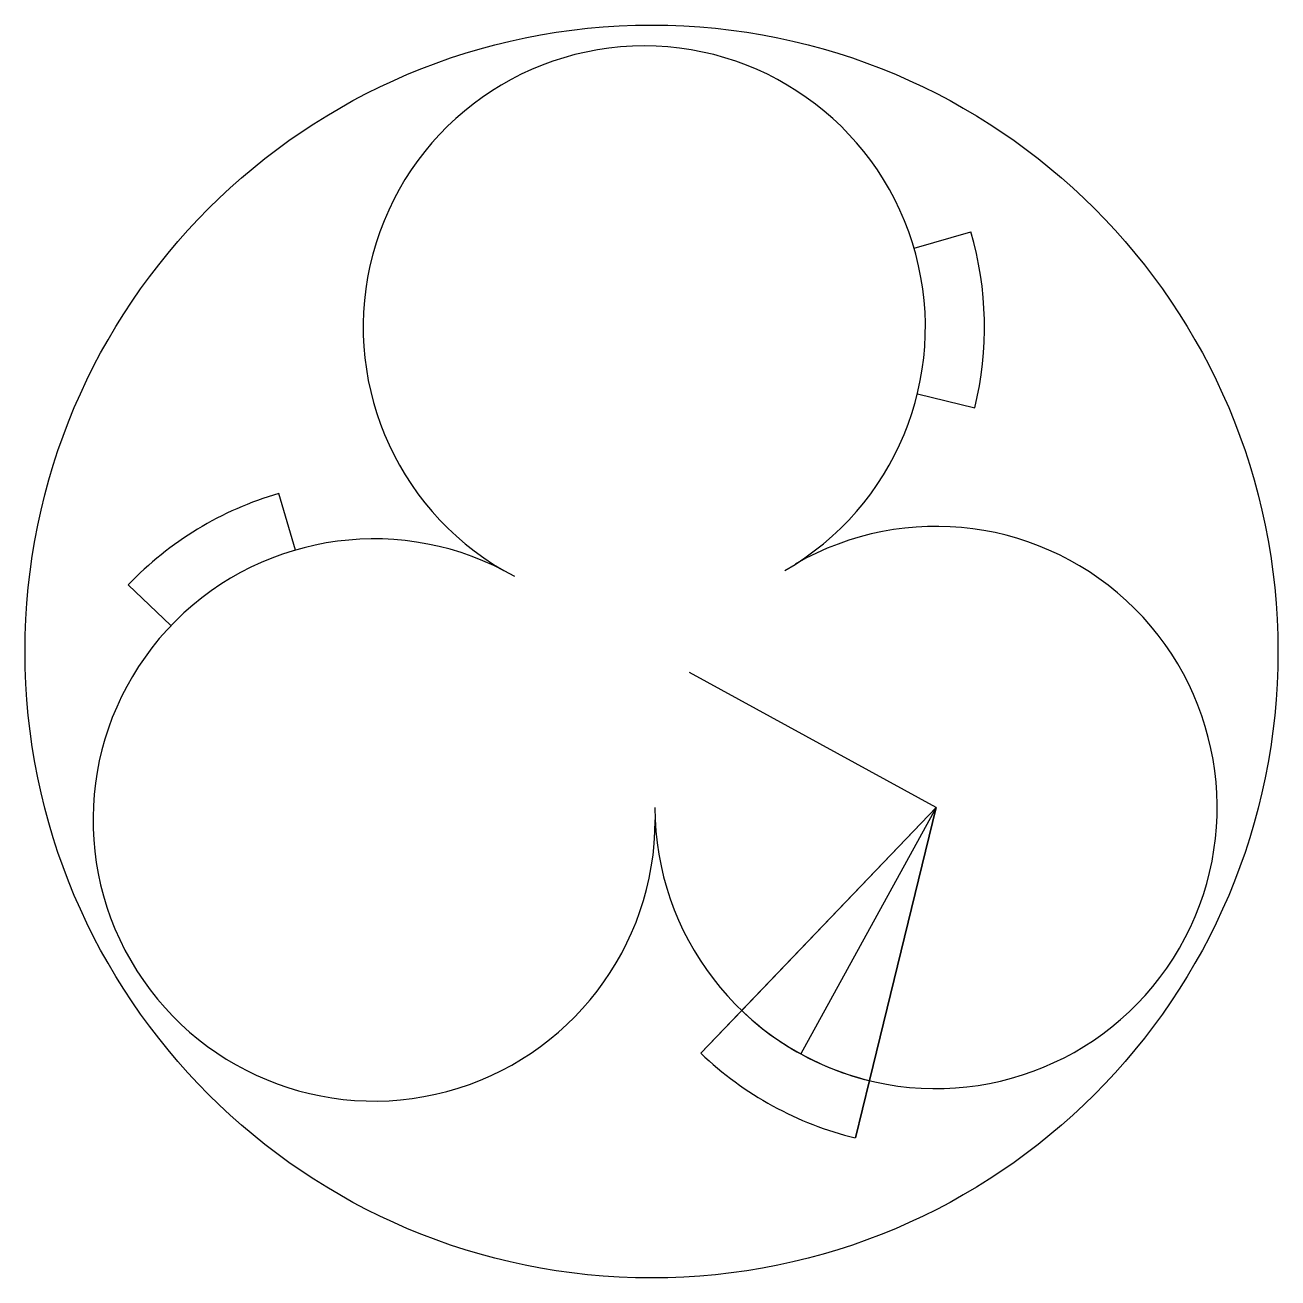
# Model space of a CAD drawing. Header units: millimetres. Extents: x -247.5 to -192.3, y -108 to -52.8.
import ezdxf

# ---------------------------------------------------------------- set-up
doc = ezdxf.new("R2010")
doc.units = ezdxf.units.MM
doc.layers.get('0').update_dxf_attribs({"linetype": 'CONTINUOUS'})

msp = doc.modelspace()

# ---------------------------------------------------------------- linework, layer by layer
for p, q in [((-208.326, -62.641), (-205.826, -61.912)), ((-208.184, -69.056), (-205.654, -69.674)), ((-235.611, -75.949), (-236.341, -73.449)), ((-241.095, -79.28), (-242.977, -77.479)), ((-207.36, -87.298), (-218.229, -81.34)), ((-207.36, -87.298), (-215.928, -96.255)), ((-207.36, -87.298), (-213.317, -98.167)), ((-207.36, -87.298), (-213.317, -98.167)), ((-207.36, -87.298), (-213.317, -98.167)), ((-207.36, -87.298), (-210.301, -99.339))]:
    msp.add_line(p, q)
msp.add_lwpolyline([(-213.317, -98.167, 0.065543), (-210.301, -99.339), (-210.919, -101.869), (-207.36, -87.298), (-217.728, -98.137), (-215.928, -96.255, 0.065543)], format="xyb", close=True)
msp.add_circle((-219.907, -80.42), 27.623)
for centre, radius, start, end in [((-220.225, -66.114), 12.395, -60, 239.9996), ((-220.225, -66.114), 15, -13.7284, 16.2716), ((-232.138, -87.848), 15, 106.2716, 136.2716), ((-207.36, -87.298), 12.395, -180, 119.9996), ((-232.138, -87.848), 12.395, 60, 359.9996), ((-207.36, -87.298), 15, 226.2716, 256.2716)]:
    msp.add_arc(centre, radius, start, end)

doc.saveas('drawing.dxf')
